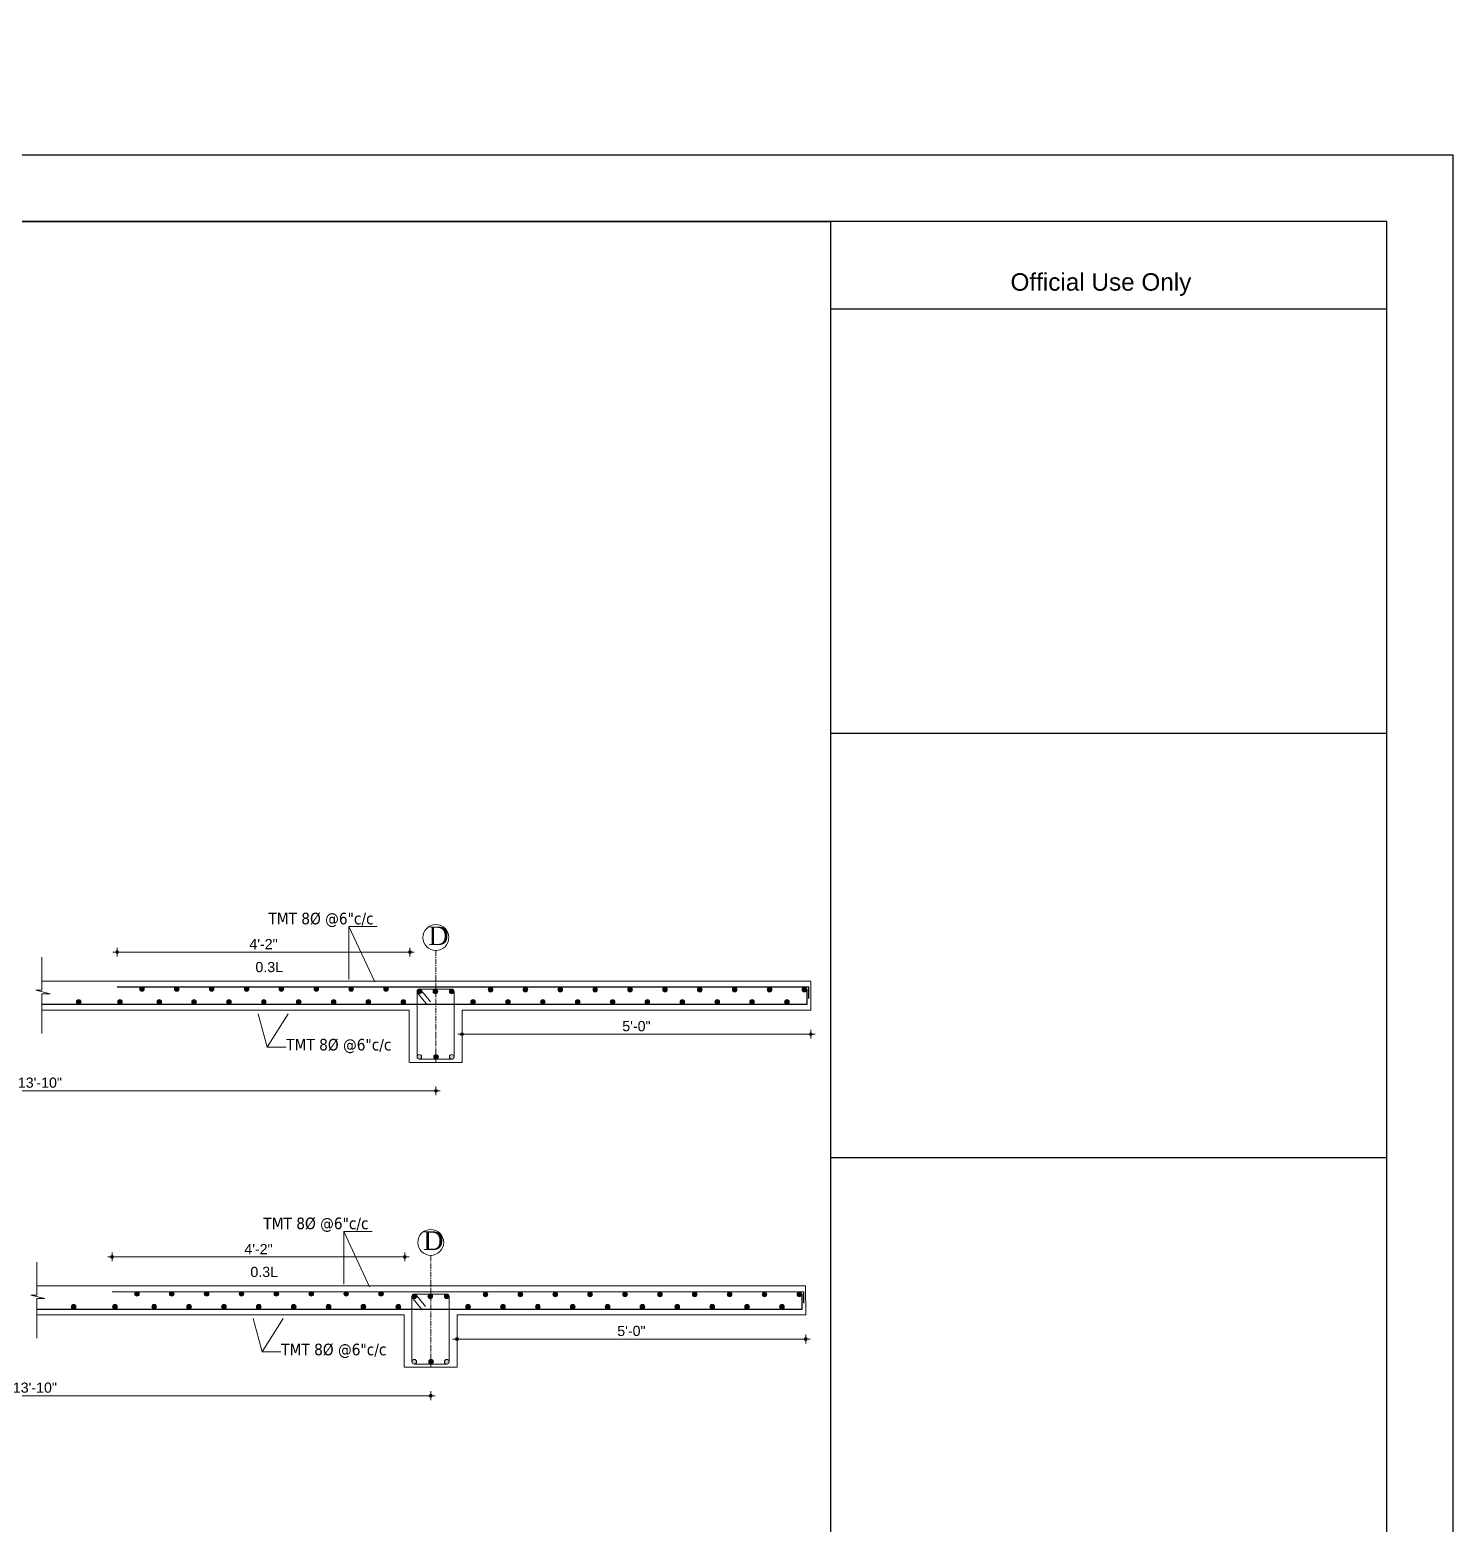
# Model space of a CAD drawing. Header units: inches. Extents: x 130993 to 274375, y -5108 to 103559.
# Drawn here: x 148972 to 149952, y 50541 to 51570 of the extents above; entities that cross this region are included whole.
import ezdxf

# ---------------------------------------------------------------- set-up
doc = ezdxf.new("R2010")
doc.units = ezdxf.units.IN
doc.header["$MEASUREMENT"] = 0
doc.header["$PDMODE"] = 2
doc.header["$PDSIZE"] = -3
doc.linetypes.add('CENTER2', pattern=[1.125, 0.75, -0.125, 0.125, -0.125])
doc.layers.add('CENTERLINE', color=7, linetype='CENTER2')
doc.layers.add('ELEVATION', color=7, linetype='Continuous')
for name, color, linetype, lineweight in [('DIM', 5, 'Continuous', 9), ('Dim-internal', 150, 'Continuous', 9), ('DIMENSION', 142, 'Continuous', 20), ('HATCH', 9, 'Continuous', 9), ('INDEX LINE', 4, 'Continuous', 13), ('ROD', 10, 'Continuous', 13), ('TEXT', 181, 'Continuous', 13)]:
    doc.layers.add(name, color=color, linetype=linetype, lineweight=lineweight)
doc.styles.add('int text 1in-8ft', font='trebuc.ttf', dxfattribs={"height": 7})
doc.styles.add('PUMORI', font='arial.ttf')
doc.styles.add('ramon', font='arial.ttf', dxfattribs={"height": 7})
doc.styles.add('romans', font='romans.shx')
doc.styles.get("Standard").update_dxf_attribs({"font": 'txt.shx', "height": 6})
doc.styles.add('TAHOMA', font='tahoma.ttf', dxfattribs={"height": 9})
doc.dimstyles.new('1.8', dxfattribs={"dimscale": 0, "dimtxt": 9, "dimasz": 1, "dimexe": 2, "dimexo": 9, "dimgap": 2, "dimtad": 1, "dimdec": 0, "dimzin": 3, "dimdsep": 46, "dimlunit": 4, "dimtxsty": 'TAHOMA', "dimblk": 'DIM', "dimcen": 3, "dimdle": 3, "dimse1": 1, "dimse2": 1, "dimclrd": 256, "dimclre": 256, "dimclrt": 7, "dimadec": 1, "dimazin": 2, "dimtfac": 1, "dimtdec": 0, "dimtix": 1, "dimtofl": 0, "dimtmove": 2, "dimatfit": 3, "dimldrblk": 'ARW', "dimfxl": 1, "dimfrac": 2, "dimtolj": 2, "dimtzin": 0, "dimarcsym": 0})
doc.dimstyles.new('dim 1in-8ft', dxfattribs={"dimtxt": 7, "dimasz": 2, "dimexe": 6, "dimexo": 6, "dimgap": 1, "dimtad": 1, "dimdec": 0, "dimzin": 0, "dimdsep": 46, "dimlunit": 4, "dimtxsty": 'int text 1in-8ft', "dimblk": 'DOT', "dimcen": 4, "dimdle": 6, "dimclrt": 7, "dimadec": 0, "dimazin": 0, "dimtfac": 1, "dimtdec": 0, "dimtofl": 0, "dimtmove": 0, "dimatfit": 3, "dimfxl": 6, "dimfxlon": 1, "dimtolj": 1, "dimtzin": 0, "dimarcsym": 0})
doc.dimstyles.new('s2', dxfattribs={"dimtxt": 6, "dimasz": 2, "dimexe": 6, "dimexo": 18, "dimgap": 1.9375, "dimtad": 1, "dimdec": 0, "dimlfac": 0.25, "dimzin": 3, "dimdsep": 46, "dimlunit": 4, "dimtxsty": 'ramon', "dimblk": 'dot 2', "dimcen": 0.09375, "dimse1": 1, "dimse2": 1, "dimclrd": 1, "dimclre": 1, "dimclrt": 256, "dimadec": 0, "dimazin": 0, "dimtfac": 0.75, "dimtdec": 0, "dimtix": 1, "dimtmove": 1, "dimatfit": 3, "dimldrblk": 'DOT', "dimfxl": 1, "dimtolj": 1, "dimtzin": 0, "dimlwd": 9, "dimlwe": 9, "dimarcsym": 0})

# ---------------------------------------------------------------- blocks, each defined once
blk = doc.blocks.new('_Dot')
at = {"color": 0, "linetype": 'ByBlock', "lineweight": -2}
blk.add_line((-0.5, 0), (-1, 0), dxfattribs=at)
at = {"color": 0, "linetype": 'ByBlock', "const_width": 0.5}
blk.add_lwpolyline([(-0.25, 0, 1), (0.25, 0, 1)], format="xyb", close=True, dxfattribs=at)
blk = doc.blocks.new('*D321')
at = {"layer": 'Defpoints', "color": 0}
for p in [(149601.5, 61339.2), (149753.5, 61271.7), (149601.5, -5108.5)]:
    blk.add_point(p, dxfattribs=at)
at = {"layer": 'Dim-internal', "color": 0, "lineweight": -2}
for p, q in [((149601.5, 61333.2), (149601.5, 61345.2)), ((149753.5, 61333.2), (149753.5, 61345.2)), ((149751.5, 61339.2), (149603.5, 61339.2))]:
    blk.add_line(p, q, dxfattribs=at)
at = {"layer": 'Dim-internal', "color": 0, "lineweight": -2, "xscale": 2, "yscale": 2, "zscale": 2, "rotation": 180}
blk.add_blockref('_Dot', (149601.5, 61339.2), dxfattribs=at)
at = {"layer": 'Dim-internal', "color": 0, "lineweight": -2, "xscale": 2, "yscale": 2, "zscale": 2}
blk.add_blockref('_Dot', (149753.5, 61339.2), dxfattribs=at)
at = {"layer": 'Dim-internal', "color": 7, "insert": (149677.5, 61343.8), "char_height": 7, "attachment_point": 5, "style": 'int text 1in-8ft'}
blk.add_mtext('\\A1;12\'-8"', dxfattribs=at)
blk = doc.blocks.new('dot1')
at = {"layer": 'HATCH'}
h = blk.add_hatch(color=256, dxfattribs=at)
edge = h.paths.add_edge_path()
edge.add_arc((0, 0), 1, 0, 360)
for p, q in [((3, 0), (-3, 0)), ((0, 3), (0, -3))]:
    blk.add_line(p, q, dxfattribs=at)
blk.add_circle((0, 0), 1, dxfattribs=at)
blk = doc.blocks.new('dot 2')
at = {"layer": 'HATCH', "xscale": 0.5, "yscale": 0.5, "zscale": 0.5}
blk.add_blockref('dot1', (0, 0), dxfattribs=at)
blk = doc.blocks.new('*D2892')
at = {"layer": 'Defpoints', "color": 0}
for p in [(4522.7, 1594.4), (5067.6, 1594.4), (4522.7, 1574.8)]:
    blk.add_point(p, dxfattribs=at)
at = {"layer": 'ELEVATION', "color": 1, "lineweight": 9}
blk.add_line((5065.6, 1574.8), (4524.7, 1574.8), dxfattribs=at)
at = {"layer": 'ELEVATION', "color": 1, "lineweight": 9, "xscale": 2, "yscale": 2, "zscale": 2, "rotation": 180}
blk.add_blockref('dot 2', (4522.7, 1574.8), dxfattribs=at)
at = {"layer": 'ELEVATION', "color": 1, "lineweight": 9, "xscale": 2, "yscale": 2, "zscale": 2}
blk.add_blockref('dot 2', (5067.6, 1574.8), dxfattribs=at)
at = {"layer": 'ELEVATION', "lineweight": 0, "insert": (4795.2, 1580.3), "char_height": 7, "attachment_point": 5, "style": 'ramon'}
blk.add_mtext('\\A1;{\\fArial Baltic|b0|i0|c186|p34;1}3{\\fArial Baltic|b0|i0|c186|p34;\'-}10{\\fArial Baltic|b0|i0|c186|p34;"}', dxfattribs=at)
blk = doc.blocks.new('*D2893')
at = {"layer": 'Defpoints', "color": 0}
for p in [(5049.8, 1670.3), (4848.3, 1646.5), (5049.8, 1646.4)]:
    blk.add_point(p, dxfattribs=at)
at = {"layer": 'ELEVATION', "color": 1, "lineweight": 9}
blk.add_line((4850.3, 1670.3), (5047.8, 1670.3), dxfattribs=at)
at = {"layer": 'ELEVATION', "color": 1, "lineweight": 9, "xscale": 2, "yscale": 2, "zscale": 2, "rotation": 180}
blk.add_blockref('dot 2', (4848.3, 1670.3), dxfattribs=at)
at = {"layer": 'ELEVATION', "color": 1, "lineweight": 9, "xscale": 2, "yscale": 2, "zscale": 2}
blk.add_blockref('dot 2', (5049.8, 1670.3), dxfattribs=at)
at = {"layer": 'ELEVATION', "lineweight": 0, "insert": (4949.1, 1675.7), "char_height": 7, "attachment_point": 5, "style": 'ramon'}
blk.add_mtext('\\A1;4\'-2"', dxfattribs=at)
blk = doc.blocks.new('ARW')
at = {"layer": 'INDEX LINE'}
blk.add_lwpolyline([(10, 0, 0, 6, 0), (0, 0, 0, 0, 0), (10, 0, 0, 0, 0)], format="xyseb", dxfattribs=at)
blk = doc.blocks.new('DIM')
at = {"layer": 'INDEX LINE'}
h = blk.add_hatch(color=256, dxfattribs=at)
h.paths.add_polyline_path([(0, 1.3), (0, 0), (1.3, 0, 0.414214)])
h.paths.add_polyline_path([(1.3, 0), (0, 0), (0, -1.3, 0.414214)])
h.paths.add_polyline_path([(0, 0), (-1.3, 0, 0.414214), (0, -1.3)])
h.paths.add_polyline_path([(0, 1.3, 0.414214), (-1.3, 0), (0, 0)])
for p, q in [((-6, 0), (6, 0)), ((0, 6), (0, -6))]:
    blk.add_line(p, q, dxfattribs=at)
blk.add_circle((0, 0), 1.28, dxfattribs=at)
blk = doc.blocks.new('*D2901')
at = {"layer": 'Defpoints', "color": 0}
for p in [(5085.7, 1630.4), (5325.7, 1630.4), (5325.7, 1613.8)]:
    blk.add_point(p, dxfattribs=at)
at = {"layer": 'ELEVATION', "color": 1, "lineweight": 9}
blk.add_line((5087.7, 1613.8), (5323.7, 1613.8), dxfattribs=at)
at = {"layer": 'ELEVATION', "color": 1, "lineweight": 9, "xscale": 2, "yscale": 2, "zscale": 2, "rotation": 180}
blk.add_blockref('dot 2', (5085.7, 1613.8), dxfattribs=at)
at = {"layer": 'ELEVATION', "color": 1, "lineweight": 9, "xscale": 2, "yscale": 2, "zscale": 2}
blk.add_blockref('dot 2', (5325.7, 1613.8), dxfattribs=at)
at = {"layer": 'ELEVATION', "lineweight": 0, "insert": (5205.7, 1619.3), "char_height": 7, "attachment_point": 5, "style": 'ramon'}
blk.add_mtext('\\A1;5\'-0"', dxfattribs=at)
blk = doc.blocks.new('*D836')
at = {"layer": 'Defpoints', "color": 0}
for p in [(159174.5, 48386), (159719.5, 48386), (159174.5, 48366.4)]:
    blk.add_point(p, dxfattribs=at)
at = {"layer": 'ELEVATION', "color": 1, "lineweight": 9}
blk.add_line((159717.5, 48366.4), (159176.5, 48366.4), dxfattribs=at)
at = {"layer": 'ELEVATION', "color": 1, "lineweight": 9, "xscale": 2, "yscale": 2, "zscale": 2, "rotation": 180}
blk.add_blockref('dot 2', (159174.5, 48366.4), dxfattribs=at)
at = {"layer": 'ELEVATION', "color": 1, "lineweight": 9, "xscale": 2, "yscale": 2, "zscale": 2}
blk.add_blockref('dot 2', (159719.5, 48366.4), dxfattribs=at)
at = {"layer": 'ELEVATION', "lineweight": 0, "insert": (159447, 48372), "char_height": 7, "attachment_point": 5, "style": 'ramon'}
blk.add_mtext('\\A1;{\\fArial Baltic|b0|i0|c186|p34;1}3{\\fArial Baltic|b0|i0|c186|p34;\'-}10{\\fArial Baltic|b0|i0|c186|p34;"}', dxfattribs=at)
blk = doc.blocks.new('*D837')
at = {"layer": 'Defpoints', "color": 0}
for p in [(159701.6, 48461.9), (159500.2, 48438.1), (159701.6, 48438)]:
    blk.add_point(p, dxfattribs=at)
at = {"layer": 'ELEVATION', "color": 1, "lineweight": 9}
blk.add_line((159502.2, 48461.9), (159699.6, 48461.9), dxfattribs=at)
at = {"layer": 'ELEVATION', "color": 1, "lineweight": 9, "xscale": 2, "yscale": 2, "zscale": 2, "rotation": 180}
blk.add_blockref('dot 2', (159500.2, 48461.9), dxfattribs=at)
at = {"layer": 'ELEVATION', "color": 1, "lineweight": 9, "xscale": 2, "yscale": 2, "zscale": 2}
blk.add_blockref('dot 2', (159701.6, 48461.9), dxfattribs=at)
at = {"layer": 'ELEVATION', "lineweight": 0, "insert": (159600.9, 48467.4), "char_height": 7, "attachment_point": 5, "style": 'ramon'}
blk.add_mtext('\\A1;4\'-2"', dxfattribs=at)
blk = doc.blocks.new('*D842')
at = {"layer": 'Defpoints', "color": 0}
for p in [(159737.5, 48422), (159977.5, 48422), (159977.5, 48405.4)]:
    blk.add_point(p, dxfattribs=at)
at = {"layer": 'ELEVATION', "color": 1, "lineweight": 9}
blk.add_line((159739.5, 48405.4), (159975.5, 48405.4), dxfattribs=at)
at = {"layer": 'ELEVATION', "color": 1, "lineweight": 9, "xscale": 2, "yscale": 2, "zscale": 2, "rotation": 180}
blk.add_blockref('dot 2', (159737.5, 48405.4), dxfattribs=at)
at = {"layer": 'ELEVATION', "color": 1, "lineweight": 9, "xscale": 2, "yscale": 2, "zscale": 2}
blk.add_blockref('dot 2', (159977.5, 48405.4), dxfattribs=at)
at = {"layer": 'ELEVATION', "lineweight": 0, "insert": (159857.5, 48410.9), "char_height": 7, "attachment_point": 5, "style": 'ramon'}
blk.add_mtext('\\A1;5\'-0"', dxfattribs=at)
blk = doc.blocks.new('s1')
at = {"layer": 'DIM', "linetype": 'ByBlock', "lineweight": 0}
h = blk.add_hatch(color=0, dxfattribs=at)
h.set_gradient(color1=(0, 0, 255), color2=(0, 0, 255), tint=1)
edge = h.paths.add_edge_path()
edge.add_arc((4865.4, 1644.9), 1.6, 0, 360)
h = blk.add_hatch(color=0, dxfattribs=at)
h.set_gradient(color1=(0, 0, 255), color2=(0, 0, 255), tint=1)
edge = h.paths.add_edge_path()
edge.add_arc((4889.4, 1644.9), 1.6, 0, 360)
h = blk.add_hatch(color=0, dxfattribs=at)
h.set_gradient(color1=(0, 0, 255), color2=(0, 0, 255), tint=1)
edge = h.paths.add_edge_path()
edge.add_arc((4913.4, 1644.9), 1.6, 0, 360)
h = blk.add_hatch(color=0, dxfattribs=at)
h.set_gradient(color1=(0, 0, 255), color2=(0, 0, 255), tint=1)
edge = h.paths.add_edge_path()
edge.add_arc((4937.4, 1644.9), 1.6, 0, 360)
h = blk.add_hatch(color=0, dxfattribs=at)
h.set_gradient(color1=(0, 0, 255), color2=(0, 0, 255), tint=1)
edge = h.paths.add_edge_path()
edge.add_arc((4961.4, 1644.9), 1.6, 0, 360)
h = blk.add_hatch(color=0, dxfattribs=at)
h.set_gradient(color1=(0, 0, 255), color2=(0, 0, 255), tint=1)
edge = h.paths.add_edge_path()
edge.add_arc((4985.4, 1644.9), 1.6, 0, 360)
h = blk.add_hatch(color=0, dxfattribs=at)
h.set_gradient(color1=(0, 0, 255), color2=(0, 0, 255), tint=1)
edge = h.paths.add_edge_path()
edge.add_arc((5009.4, 1644.9), 1.6, 0, 360)
h = blk.add_hatch(color=0, dxfattribs=at)
h.set_gradient(color1=(0, 0, 255), color2=(0, 0, 255), tint=1)
edge = h.paths.add_edge_path()
edge.add_arc((5009.4, 1644.9), 1.6, 0, 360)
h = blk.add_hatch(color=0, dxfattribs=at)
h.set_gradient(color1=(0, 0, 255), color2=(0, 0, 255), tint=1)
edge = h.paths.add_edge_path()
edge.add_arc((5009.4, 1644.9), 1.6, 0, 360)
h = blk.add_hatch(color=0, dxfattribs=at)
h.set_gradient(color1=(0, 0, 255), color2=(0, 0, 255), tint=1)
edge = h.paths.add_edge_path()
edge.add_arc((5033.4, 1644.9), 1.6, 0, 360)
h = blk.add_hatch(color=0, dxfattribs=at)
h.set_gradient(color1=(0, 0, 255), color2=(0, 0, 255), tint=1)
edge = h.paths.add_edge_path()
edge.add_arc((5105.3, 1644.5), 1.6, 0, 360)
h = blk.add_hatch(color=0, dxfattribs=at)
h.set_gradient(color1=(0, 0, 255), color2=(0, 0, 255), tint=1)
edge = h.paths.add_edge_path()
edge.add_arc((5129.3, 1644.5), 1.6, 0, 360)
h = blk.add_hatch(color=0, dxfattribs=at)
h.set_gradient(color1=(0, 0, 255), color2=(0, 0, 255), tint=1)
edge = h.paths.add_edge_path()
edge.add_arc((5153.3, 1644.5), 1.6, 0, 360)
h = blk.add_hatch(color=0, dxfattribs=at)
h.set_gradient(color1=(0, 0, 255), color2=(0, 0, 255), tint=1)
edge = h.paths.add_edge_path()
edge.add_arc((5177.3, 1644.5), 1.6, 0, 360)
h = blk.add_hatch(color=0, dxfattribs=at)
h.set_gradient(color1=(0, 0, 255), color2=(0, 0, 255), tint=1)
edge = h.paths.add_edge_path()
edge.add_arc((5201.3, 1644.5), 1.6, 0, 360)
h = blk.add_hatch(color=0, dxfattribs=at)
h.set_gradient(color1=(0, 0, 255), color2=(0, 0, 255), tint=1)
edge = h.paths.add_edge_path()
edge.add_arc((5225.3, 1644.5), 1.6, 0, 360)
h = blk.add_hatch(color=0, dxfattribs=at)
h.set_gradient(color1=(0, 0, 255), color2=(0, 0, 255), tint=1)
edge = h.paths.add_edge_path()
edge.add_arc((5249.3, 1644.5), 1.6, 0, 360)
h = blk.add_hatch(color=0, dxfattribs=at)
h.set_gradient(color1=(0, 0, 255), color2=(0, 0, 255), tint=1)
edge = h.paths.add_edge_path()
edge.add_arc((5273.3, 1644.5), 1.6, 0, 360)
h = blk.add_hatch(color=0, dxfattribs=at)
h.set_gradient(color1=(0, 0, 255), color2=(0, 0, 255), tint=1)
edge = h.paths.add_edge_path()
edge.add_arc((5297.3, 1644.5), 1.6, 0, 360)
h = blk.add_hatch(color=0, dxfattribs=at)
h.set_gradient(color1=(0, 0, 255), color2=(0, 0, 255), tint=1)
edge = h.paths.add_edge_path()
edge.add_arc((5321.3, 1644.5), 1.6, 0, 360)
h = blk.add_hatch(color=0, dxfattribs=at)
h.set_gradient(color1=(0, 0, 255), color2=(0, 0, 255), tint=1)
edge = h.paths.add_edge_path()
edge.add_arc((4821.9, 1636), 1.6, 0, 360)
h = blk.add_hatch(color=0, dxfattribs=at)
h.set_gradient(color1=(0, 0, 255), color2=(0, 0, 255), tint=1)
edge = h.paths.add_edge_path()
edge.add_arc((4850.3, 1636), 1.6, 0, 360)
h = blk.add_hatch(color=0, dxfattribs=at)
h.set_gradient(color1=(0, 0, 255), color2=(0, 0, 255), tint=1)
edge = h.paths.add_edge_path()
edge.add_arc((4877.3, 1636), 1.6, 0, 360)
h = blk.add_hatch(color=0, dxfattribs=at)
h.set_gradient(color1=(0, 0, 255), color2=(0, 0, 255), tint=1)
edge = h.paths.add_edge_path()
edge.add_arc((4901.3, 1636), 1.6, 0, 360)
h = blk.add_hatch(color=0, dxfattribs=at)
h.set_gradient(color1=(0, 0, 255), color2=(0, 0, 255), tint=1)
edge = h.paths.add_edge_path()
edge.add_arc((4925.3, 1636), 1.6, 0, 360)
h = blk.add_hatch(color=0, dxfattribs=at)
h.set_gradient(color1=(0, 0, 255), color2=(0, 0, 255), tint=1)
edge = h.paths.add_edge_path()
edge.add_arc((4949.3, 1636), 1.6, 0, 360)
h = blk.add_hatch(color=0, dxfattribs=at)
h.set_gradient(color1=(0, 0, 255), color2=(0, 0, 255), tint=1)
edge = h.paths.add_edge_path()
edge.add_arc((4973.3, 1636), 1.6, 0, 360)
h = blk.add_hatch(color=0, dxfattribs=at)
h.set_gradient(color1=(0, 0, 255), color2=(0, 0, 255), tint=1)
edge = h.paths.add_edge_path()
edge.add_arc((4997.3, 1636), 1.6, 0, 360)
h = blk.add_hatch(color=0, dxfattribs=at)
h.set_gradient(color1=(0, 0, 255), color2=(0, 0, 255), tint=1)
edge = h.paths.add_edge_path()
edge.add_arc((5021.3, 1636), 1.6, 0, 360)
h = blk.add_hatch(color=0, dxfattribs=at)
h.set_gradient(color1=(0, 0, 255), color2=(0, 0, 255), tint=1)
edge = h.paths.add_edge_path()
edge.add_arc((5021.3, 1636), 1.6, 0, 360)
h = blk.add_hatch(color=0, dxfattribs=at)
h.set_gradient(color1=(0, 0, 255), color2=(0, 0, 255), tint=1)
edge = h.paths.add_edge_path()
edge.add_arc((5021.3, 1636), 1.6, 0, 360)
h = blk.add_hatch(color=0, dxfattribs=at)
h.set_gradient(color1=(0, 0, 255), color2=(0, 0, 255), tint=1)
edge = h.paths.add_edge_path()
edge.add_arc((5045.3, 1636), 1.6, 0, 360)
h = blk.add_hatch(color=0, dxfattribs=at)
h.set_gradient(color1=(0, 0, 255), color2=(0, 0, 255), tint=1)
edge = h.paths.add_edge_path()
edge.add_arc((5093.3, 1636), 1.6, 0, 360)
h = blk.add_hatch(color=0, dxfattribs=at)
h.set_gradient(color1=(0, 0, 255), color2=(0, 0, 255), tint=1)
edge = h.paths.add_edge_path()
edge.add_arc((5117.3, 1636), 1.6, 0, 360)
h = blk.add_hatch(color=0, dxfattribs=at)
h.set_gradient(color1=(0, 0, 255), color2=(0, 0, 255), tint=1)
edge = h.paths.add_edge_path()
edge.add_arc((5141.3, 1636), 1.6, 0, 360)
h = blk.add_hatch(color=0, dxfattribs=at)
h.set_gradient(color1=(0, 0, 255), color2=(0, 0, 255), tint=1)
edge = h.paths.add_edge_path()
edge.add_arc((5165.3, 1636), 1.6, 0, 360)
h = blk.add_hatch(color=0, dxfattribs=at)
h.set_gradient(color1=(0, 0, 255), color2=(0, 0, 255), tint=1)
edge = h.paths.add_edge_path()
edge.add_arc((5189.3, 1636), 1.6, 0, 360)
h = blk.add_hatch(color=0, dxfattribs=at)
h.set_gradient(color1=(0, 0, 255), color2=(0, 0, 255), tint=1)
edge = h.paths.add_edge_path()
edge.add_arc((5213.3, 1636), 1.6, 0, 360)
h = blk.add_hatch(color=0, dxfattribs=at)
h.set_gradient(color1=(0, 0, 255), color2=(0, 0, 255), tint=1)
edge = h.paths.add_edge_path()
edge.add_arc((5237.3, 1636), 1.6, 0, 360)
h = blk.add_hatch(color=0, dxfattribs=at)
h.set_gradient(color1=(0, 0, 255), color2=(0, 0, 255), tint=1)
edge = h.paths.add_edge_path()
edge.add_arc((5261.3, 1636), 1.6, 0, 360)
h = blk.add_hatch(color=0, dxfattribs=at)
h.set_gradient(color1=(0, 0, 255), color2=(0, 0, 255), tint=1)
edge = h.paths.add_edge_path()
edge.add_arc((5285.3, 1636), 1.6, 0, 360)
h = blk.add_hatch(color=0, dxfattribs=at)
h.set_gradient(color1=(0, 0, 255), color2=(0, 0, 255), tint=1)
edge = h.paths.add_edge_path()
edge.add_arc((5309.3, 1636), 1.6, 0, 360)
at = {"layer": 'ROD', "ltscale": 0.5}
h = blk.add_hatch(color=0, dxfattribs=at)
h.set_gradient(color1=(0, 0, 255), color2=(0, 0, 255), tint=1)
h.paths.add_polyline_path([(5057.9, 1643.2, 1), (5054.7, 1643.2, 0.154193), (5055, 1642.3), (5055.1, 1642.1, 0.684323)])
h = blk.add_hatch(color=0, dxfattribs=at)
h.set_gradient(color1=(0, 0, 255), color2=(0, 0, 255), tint=1)
h.paths.add_polyline_path([(5068.9, 1643.2, 1), (5065.7, 1643.2, 0.154193), (5066, 1642.3), (5066.1, 1642.1, 0.684323)])
h = blk.add_hatch(color=0, dxfattribs=at)
h.set_gradient(color1=(0, 0, 255), color2=(0, 0, 255), tint=1)
h.paths.add_polyline_path([(5077, 1643.2, 1), (5080.2, 1643.2, 1)])
h = blk.add_hatch(color=0, dxfattribs=at)
h.set_gradient(color1=(0, 0, 255), color2=(0, 0, 255), tint=1)
h.paths.add_polyline_path([(5054.7, 1598.2, 1), (5057.9, 1598.2, 1)])
h.paths.add_polyline_path([(5077, 1598.2, 1), (5080.2, 1598.2, 1)])
h = blk.add_hatch(color=0, dxfattribs=at)
h.set_gradient(color1=(0, 0, 255), color2=(0, 0, 255), tint=1)
h.paths.add_polyline_path([(5066.2, 1598.2, 1), (5069.4, 1598.2, 1)])
at = {"ltscale": 10}
blk.add_circle((5067.6, 1680.3), 8.91, dxfattribs=at)
blk.add_circle((5067.6, 1680.3), 8.91, dxfattribs=at)
at = {"layer": 'CENTERLINE', "lineweight": 15, "ltscale": 5}
blk.add_line((5067.6, 1671.4), (5067.6, 1594.4), dxfattribs=at)
at = {"layer": 'DIM', "ltscale": 10}
blk.add_lwpolyline([(5007.8, 1651.5), (5007.8, 1687.9), (5027.3, 1687.9)], dxfattribs=at)
at = {"layer": 'DIM', "color": 0, "linetype": 'ByBlock', "lineweight": 0}
for centre in [(4865.4, 1644.9), (4889.4, 1644.9), (4913.4, 1644.9), (4937.4, 1644.9), (4961.4, 1644.9), (4985.4, 1644.9), (5009.4, 1644.9), (5009.4, 1644.9), (5009.4, 1644.9), (5033.4, 1644.9), (5105.3, 1644.5), (5129.3, 1644.5), (5153.3, 1644.5), (5177.3, 1644.5), (5201.3, 1644.5), (5225.3, 1644.5), (5249.3, 1644.5), (5273.3, 1644.5), (5297.3, 1644.5), (5321.3, 1644.5), (4821.9, 1636), (4850.3, 1636), (4877.3, 1636), (4901.3, 1636), (4925.3, 1636), (4949.3, 1636), (4973.3, 1636), (4997.3, 1636), (5021.3, 1636), (5021.3, 1636), (5021.3, 1636), (5045.3, 1636), (5093.3, 1636), (5117.3, 1636), (5141.3, 1636), (5165.3, 1636), (5189.3, 1636), (5213.3, 1636), (5237.3, 1636), (5261.3, 1636), (5285.3, 1636), (5309.3, 1636)]:
    blk.add_circle(centre, 1.6, dxfattribs=at)
at = {"layer": 'DIMENSION'}
blk.add_lwpolyline([(4796.6, 1666.7), (4796.6, 1644), (4792.5, 1644), (4802.1, 1641.6), (4796.6, 1641.6), (4796.6, 1614.3)], dxfattribs=at)
at = {"layer": 'ELEVATION', "linetype": 'Continuous', "lineweight": 13, "ltscale": 50}
for p, q in [((4796.6, 1650.4), (5325.6, 1650.4)), ((5325.7, 1630.4), (5325.6, 1650.4)), ((4796.6, 1630.4), (5049.3, 1630.4)), ((4796.6, 1630.4), (4809.7, 1630.4)), ((5049.3, 1594.4), (5049.3, 1630.4)), ((5085.7, 1630.4), (5085.7, 1630.4)), ((5085.7, 1594.4), (5085.7, 1630.4)), ((5085.7, 1630.4), (5085.7, 1630.4)), ((5325.7, 1630.4), (5085.7, 1630.4)), ((5049.6, 1594.4), (5085.7, 1594.4))]:
    blk.add_line(p, q, dxfattribs=at)
at = {"layer": 'ROD', "lineweight": 30}
for p, q in [((4848.3, 1646.5), (5324.3, 1646.3)), ((5324.3, 1638.4), (5324.3, 1646.3)), ((5323.2, 1634.4), (5323.2, 1644.8)), ((4796.6, 1634.4), (5323.2, 1634.4))]:
    blk.add_line(p, q, dxfattribs=at)
at = {"layer": 'ROD', "linetype": 'ByBlock'}
for p, q in [((5054.7, 1643.2), (5054.7, 1598.2)), ((5056.5, 1644.7), (5078.8, 1644.7)), ((5056.3, 1596.6), (5079.2, 1596.6))]:
    blk.add_line(p, q, dxfattribs=at)
at = {"layer": 'ROD', "ltscale": 10}
for p, q in [((5054.7, 1642.6), (5061.5, 1634.1)), ((5057.2, 1644.6), (5064, 1636.1))]:
    blk.add_line(p, q, dxfattribs=at)
at = {"layer": 'ROD', "linetype": 'ByBlock', "ltscale": 0.5}
blk.add_line((5080.2, 1643.2), (5080.2, 1597.6), dxfattribs=at)
at = {"layer": 'ROD', "color": 0, "ltscale": 0.5}
for centre in [(5056.3, 1643.2), (5067.3, 1643.2), (5078.6, 1643.2), (5056.3, 1598.2), (5056.3, 1598.2), (5067.8, 1598.2), (5078.6, 1598.2)]:
    blk.add_circle(centre, 1.6, dxfattribs=at)
at = {"layer": 'CENTERLINE', "ltscale": 10, "insert": (5062.4, 1687.9), "char_height": 12.8, "width": 17.916, "attachment_point": 1, "style": 'romans'}
blk.add_mtext('{\\fTimes New Roman|b0|i0|c0|p18;D}', dxfattribs=at)
at = {"layer": 'ROD', "ltscale": 50, "insert": (4943.5, 1663.5), "char_height": 7, "width": 26.103, "attachment_point": 1}
blk.add_mtext('{\\fArial Baltic|b0|i0|c0|p34;0.3L}', dxfattribs=at)
at = {"layer": 'TEXT', "ltscale": 20, "style": 'TAHOMA'}
for p in [(4952.4, 1689.4), (4964.7, 1602.6)]:
    blk.add_text('TMT 8%%C @6"c/c', height=8, dxfattribs=at).set_placement(p)
at = {"layer": 'ELEVATION', "lineweight": 0}
for base, p1, p2, picture, middle in [((5049.8, 1670.3), (4848.3, 1646.5), (5049.8, 1646.4), '*D2893', (4949.1, 1675.7)), ((5325.7, 1613.8), (5085.7, 1630.4), (5325.7, 1630.4), '*D2901', (5205.7, 1619.3))]:
    dim = blk.add_linear_dim(base=base, p1=p1, p2=p2, dimstyle='s2', dxfattribs=at)
    dim.commit()
    dim.dimension.update_dxf_attribs({"geometry": picture, "text_midpoint": middle})
dim = blk.add_linear_dim(base=(4522.7, 1574.8), p1=(5067.6, 1594.4), p2=(4522.7, 1594.4), text='{\\fArial Baltic|b0|i0|c186|p34;1}3{\\fArial Baltic|b0|i0|c186|p34;\'-}10{\\fArial Baltic|b0|i0|c186|p34;"}', dimstyle='s2', dxfattribs=at)
dim.commit()
dim.dimension.update_dxf_attribs({"geometry": '*D2892', "text_midpoint": (4795.2, 1580.3)})
at = {"layer": 'DIMENSION'}
for points in [[(5007.8, 1651.5), (5007.8, 1687.9), (5027.3, 1687.9)], [(5025.5, 1649.8), (5007.8, 1687.9), (5027.3, 1687.9)], [(4945.5, 1627.9), (4951.6, 1604.9), (4964.5, 1604.9)], [(4966, 1627.9), (4951.6, 1604.9), (4964.5, 1604.9)]]:
    blk.add_leader(points, dimstyle='1.8', override={"dimscale": 1, "dimtad": 0}, dxfattribs=at)
blk = doc.blocks.new('s2')
at = {"layer": 'DIM', "linetype": 'ByBlock', "lineweight": 0}
h = blk.add_hatch(color=0, dxfattribs=at)
h.set_gradient(color1=(0, 0, 255), color2=(0, 0, 255), tint=1)
edge = h.paths.add_edge_path()
edge.add_arc((4841.2, 1881.9), 1.6, 0, 360)
h = blk.add_hatch(color=0, dxfattribs=at)
h.set_gradient(color1=(0, 0, 255), color2=(0, 0, 255), tint=1)
edge = h.paths.add_edge_path()
edge.add_arc((4865.2, 1881.9), 1.6, 0, 360)
h = blk.add_hatch(color=0, dxfattribs=at)
h.set_gradient(color1=(0, 0, 255), color2=(0, 0, 255), tint=1)
edge = h.paths.add_edge_path()
edge.add_arc((4889.2, 1881.9), 1.6, 0, 360)
h = blk.add_hatch(color=0, dxfattribs=at)
h.set_gradient(color1=(0, 0, 255), color2=(0, 0, 255), tint=1)
edge = h.paths.add_edge_path()
edge.add_arc((4913.2, 1881.9), 1.6, 0, 360)
h = blk.add_hatch(color=0, dxfattribs=at)
h.set_gradient(color1=(0, 0, 255), color2=(0, 0, 255), tint=1)
edge = h.paths.add_edge_path()
edge.add_arc((4937.2, 1881.9), 1.6, 0, 360)
h = blk.add_hatch(color=0, dxfattribs=at)
h.set_gradient(color1=(0, 0, 255), color2=(0, 0, 255), tint=1)
edge = h.paths.add_edge_path()
edge.add_arc((4961.2, 1881.9), 1.6, 0, 360)
h = blk.add_hatch(color=0, dxfattribs=at)
h.set_gradient(color1=(0, 0, 255), color2=(0, 0, 255), tint=1)
edge = h.paths.add_edge_path()
edge.add_arc((4985.2, 1881.9), 1.6, 0, 360)
h = blk.add_hatch(color=0, dxfattribs=at)
h.set_gradient(color1=(0, 0, 255), color2=(0, 0, 255), tint=1)
edge = h.paths.add_edge_path()
edge.add_arc((4985.2, 1881.9), 1.6, 0, 360)
h = blk.add_hatch(color=0, dxfattribs=at)
h.set_gradient(color1=(0, 0, 255), color2=(0, 0, 255), tint=1)
edge = h.paths.add_edge_path()
edge.add_arc((4985.2, 1881.9), 1.6, 0, 360)
h = blk.add_hatch(color=0, dxfattribs=at)
h.set_gradient(color1=(0, 0, 255), color2=(0, 0, 255), tint=1)
edge = h.paths.add_edge_path()
edge.add_arc((5009.2, 1881.9), 1.6, 0, 360)
h = blk.add_hatch(color=0, dxfattribs=at)
h.set_gradient(color1=(0, 0, 255), color2=(0, 0, 255), tint=1)
edge = h.paths.add_edge_path()
edge.add_arc((5081.1, 1881.5), 1.6, 0, 360)
h = blk.add_hatch(color=0, dxfattribs=at)
h.set_gradient(color1=(0, 0, 255), color2=(0, 0, 255), tint=1)
edge = h.paths.add_edge_path()
edge.add_arc((5105.1, 1881.5), 1.6, 0, 360)
h = blk.add_hatch(color=0, dxfattribs=at)
h.set_gradient(color1=(0, 0, 255), color2=(0, 0, 255), tint=1)
edge = h.paths.add_edge_path()
edge.add_arc((5129.1, 1881.5), 1.6, 0, 360)
h = blk.add_hatch(color=0, dxfattribs=at)
h.set_gradient(color1=(0, 0, 255), color2=(0, 0, 255), tint=1)
edge = h.paths.add_edge_path()
edge.add_arc((5153.1, 1881.5), 1.6, 0, 360)
h = blk.add_hatch(color=0, dxfattribs=at)
h.set_gradient(color1=(0, 0, 255), color2=(0, 0, 255), tint=1)
edge = h.paths.add_edge_path()
edge.add_arc((5177.1, 1881.5), 1.6, 0, 360)
h = blk.add_hatch(color=0, dxfattribs=at)
h.set_gradient(color1=(0, 0, 255), color2=(0, 0, 255), tint=1)
edge = h.paths.add_edge_path()
edge.add_arc((5201.1, 1881.5), 1.6, 0, 360)
h = blk.add_hatch(color=0, dxfattribs=at)
h.set_gradient(color1=(0, 0, 255), color2=(0, 0, 255), tint=1)
edge = h.paths.add_edge_path()
edge.add_arc((5225.1, 1881.5), 1.6, 0, 360)
h = blk.add_hatch(color=0, dxfattribs=at)
h.set_gradient(color1=(0, 0, 255), color2=(0, 0, 255), tint=1)
edge = h.paths.add_edge_path()
edge.add_arc((5249.1, 1881.5), 1.6, 0, 360)
h = blk.add_hatch(color=0, dxfattribs=at)
h.set_gradient(color1=(0, 0, 255), color2=(0, 0, 255), tint=1)
edge = h.paths.add_edge_path()
edge.add_arc((5273.1, 1881.5), 1.6, 0, 360)
h = blk.add_hatch(color=0, dxfattribs=at)
h.set_gradient(color1=(0, 0, 255), color2=(0, 0, 255), tint=1)
edge = h.paths.add_edge_path()
edge.add_arc((5297.1, 1881.5), 1.6, 0, 360)
h = blk.add_hatch(color=0, dxfattribs=at)
h.set_gradient(color1=(0, 0, 255), color2=(0, 0, 255), tint=1)
edge = h.paths.add_edge_path()
edge.add_arc((4797.7, 1873), 1.6, 0, 360)
h = blk.add_hatch(color=0, dxfattribs=at)
h.set_gradient(color1=(0, 0, 255), color2=(0, 0, 255), tint=1)
edge = h.paths.add_edge_path()
edge.add_arc((4826.1, 1873), 1.6, 0, 360)
h = blk.add_hatch(color=0, dxfattribs=at)
h.set_gradient(color1=(0, 0, 255), color2=(0, 0, 255), tint=1)
edge = h.paths.add_edge_path()
edge.add_arc((4853.1, 1873), 1.6, 0, 360)
h = blk.add_hatch(color=0, dxfattribs=at)
h.set_gradient(color1=(0, 0, 255), color2=(0, 0, 255), tint=1)
edge = h.paths.add_edge_path()
edge.add_arc((4877.1, 1873), 1.6, 0, 360)
h = blk.add_hatch(color=0, dxfattribs=at)
h.set_gradient(color1=(0, 0, 255), color2=(0, 0, 255), tint=1)
edge = h.paths.add_edge_path()
edge.add_arc((4901.1, 1873), 1.6, 0, 360)
h = blk.add_hatch(color=0, dxfattribs=at)
h.set_gradient(color1=(0, 0, 255), color2=(0, 0, 255), tint=1)
edge = h.paths.add_edge_path()
edge.add_arc((4925.1, 1873), 1.6, 0, 360)
h = blk.add_hatch(color=0, dxfattribs=at)
h.set_gradient(color1=(0, 0, 255), color2=(0, 0, 255), tint=1)
edge = h.paths.add_edge_path()
edge.add_arc((4949.1, 1873), 1.6, 0, 360)
h = blk.add_hatch(color=0, dxfattribs=at)
h.set_gradient(color1=(0, 0, 255), color2=(0, 0, 255), tint=1)
edge = h.paths.add_edge_path()
edge.add_arc((4973.1, 1873), 1.6, 0, 360)
h = blk.add_hatch(color=0, dxfattribs=at)
h.set_gradient(color1=(0, 0, 255), color2=(0, 0, 255), tint=1)
edge = h.paths.add_edge_path()
edge.add_arc((4997.1, 1873), 1.6, 0, 360)
h = blk.add_hatch(color=0, dxfattribs=at)
h.set_gradient(color1=(0, 0, 255), color2=(0, 0, 255), tint=1)
edge = h.paths.add_edge_path()
edge.add_arc((4997.1, 1873), 1.6, 0, 360)
h = blk.add_hatch(color=0, dxfattribs=at)
h.set_gradient(color1=(0, 0, 255), color2=(0, 0, 255), tint=1)
edge = h.paths.add_edge_path()
edge.add_arc((4997.1, 1873), 1.6, 0, 360)
h = blk.add_hatch(color=0, dxfattribs=at)
h.set_gradient(color1=(0, 0, 255), color2=(0, 0, 255), tint=1)
edge = h.paths.add_edge_path()
edge.add_arc((5021.1, 1873), 1.6, 0, 360)
h = blk.add_hatch(color=0, dxfattribs=at)
h.set_gradient(color1=(0, 0, 255), color2=(0, 0, 255), tint=1)
edge = h.paths.add_edge_path()
edge.add_arc((5069.1, 1873), 1.6, 0, 360)
h = blk.add_hatch(color=0, dxfattribs=at)
h.set_gradient(color1=(0, 0, 255), color2=(0, 0, 255), tint=1)
edge = h.paths.add_edge_path()
edge.add_arc((5093.1, 1873), 1.6, 0, 360)
h = blk.add_hatch(color=0, dxfattribs=at)
h.set_gradient(color1=(0, 0, 255), color2=(0, 0, 255), tint=1)
edge = h.paths.add_edge_path()
edge.add_arc((5117.1, 1873), 1.6, 0, 360)
h = blk.add_hatch(color=0, dxfattribs=at)
h.set_gradient(color1=(0, 0, 255), color2=(0, 0, 255), tint=1)
edge = h.paths.add_edge_path()
edge.add_arc((5141.1, 1873), 1.6, 0, 360)
h = blk.add_hatch(color=0, dxfattribs=at)
h.set_gradient(color1=(0, 0, 255), color2=(0, 0, 255), tint=1)
edge = h.paths.add_edge_path()
edge.add_arc((5165.1, 1873), 1.6, 0, 360)
h = blk.add_hatch(color=0, dxfattribs=at)
h.set_gradient(color1=(0, 0, 255), color2=(0, 0, 255), tint=1)
edge = h.paths.add_edge_path()
edge.add_arc((5189.1, 1873), 1.6, 0, 360)
h = blk.add_hatch(color=0, dxfattribs=at)
h.set_gradient(color1=(0, 0, 255), color2=(0, 0, 255), tint=1)
edge = h.paths.add_edge_path()
edge.add_arc((5213.1, 1873), 1.6, 0, 360)
h = blk.add_hatch(color=0, dxfattribs=at)
h.set_gradient(color1=(0, 0, 255), color2=(0, 0, 255), tint=1)
edge = h.paths.add_edge_path()
edge.add_arc((5237.1, 1873), 1.6, 0, 360)
h = blk.add_hatch(color=0, dxfattribs=at)
h.set_gradient(color1=(0, 0, 255), color2=(0, 0, 255), tint=1)
edge = h.paths.add_edge_path()
edge.add_arc((5261.1, 1873), 1.6, 0, 360)
h = blk.add_hatch(color=0, dxfattribs=at)
h.set_gradient(color1=(0, 0, 255), color2=(0, 0, 255), tint=1)
edge = h.paths.add_edge_path()
edge.add_arc((5285.1, 1873), 1.6, 0, 360)
at = {"layer": 'ROD', "ltscale": 0.5}
h = blk.add_hatch(color=0, dxfattribs=at)
h.set_gradient(color1=(0, 0, 255), color2=(0, 0, 255), tint=1)
h.paths.add_polyline_path([(5033.7, 1880.2, 1), (5030.5, 1880.2, 0.154193), (5030.8, 1879.3), (5031, 1879.1, 0.684323)])
h = blk.add_hatch(color=0, dxfattribs=at)
h.set_gradient(color1=(0, 0, 255), color2=(0, 0, 255), tint=1)
h.paths.add_polyline_path([(5044.8, 1880.2, 1), (5041.6, 1880.2, 0.154193), (5041.8, 1879.3), (5042, 1879.1, 0.684323)])
h = blk.add_hatch(color=0, dxfattribs=at)
h.set_gradient(color1=(0, 0, 255), color2=(0, 0, 255), tint=1)
h.paths.add_polyline_path([(5052.8, 1880.2, 1), (5056, 1880.2, 1)])
h = blk.add_hatch(color=0, dxfattribs=at)
h.set_gradient(color1=(0, 0, 255), color2=(0, 0, 255), tint=1)
h.paths.add_polyline_path([(5030.5, 1835.2, 1), (5033.7, 1835.2, 1)])
h.paths.add_polyline_path([(5052.8, 1835.2, 1), (5056, 1835.2, 1)])
h = blk.add_hatch(color=0, dxfattribs=at)
h.set_gradient(color1=(0, 0, 255), color2=(0, 0, 255), tint=1)
h.paths.add_polyline_path([(5042, 1835.2, 1), (5045.2, 1835.2, 1)])
at = {"ltscale": 10}
blk.add_circle((5043.5, 1917.3), 8.91, dxfattribs=at)
blk.add_circle((5043.5, 1917.3), 8.91, dxfattribs=at)
at = {"layer": 'CENTERLINE', "lineweight": 15, "ltscale": 5}
blk.add_line((5043.5, 1908.4), (5043.5, 1831.4), dxfattribs=at)
at = {"layer": 'DIM', "ltscale": 10}
blk.add_lwpolyline([(4983.7, 1888.5), (4983.7, 1924.9), (5003.1, 1924.9)], dxfattribs=at)
at = {"layer": 'DIM', "color": 0, "linetype": 'ByBlock', "lineweight": 0}
for centre in [(4841.2, 1881.9), (4865.2, 1881.9), (4889.2, 1881.9), (4913.2, 1881.9), (4937.2, 1881.9), (4961.2, 1881.9), (4985.2, 1881.9), (4985.2, 1881.9), (4985.2, 1881.9), (5009.2, 1881.9), (5081.1, 1881.5), (5105.1, 1881.5), (5129.1, 1881.5), (5153.1, 1881.5), (5177.1, 1881.5), (5201.1, 1881.5), (5225.1, 1881.5), (5249.1, 1881.5), (5273.1, 1881.5), (5297.1, 1881.5), (4797.7, 1873), (4826.1, 1873), (4853.1, 1873), (4877.1, 1873), (4901.1, 1873), (4925.1, 1873), (4949.1, 1873), (4973.1, 1873), (4997.1, 1873), (4997.1, 1873), (4997.1, 1873), (5021.1, 1873), (5069.1, 1873), (5093.1, 1873), (5117.1, 1873), (5141.1, 1873), (5165.1, 1873), (5189.1, 1873), (5213.1, 1873), (5237.1, 1873), (5261.1, 1873), (5285.1, 1873)]:
    blk.add_circle(centre, 1.6, dxfattribs=at)
at = {"layer": 'DIMENSION'}
blk.add_lwpolyline([(4772.4, 1903.7), (4772.4, 1881), (4768.3, 1881), (4778, 1878.6), (4772.4, 1878.6), (4772.4, 1851.3)], dxfattribs=at)
at = {"layer": 'ELEVATION', "linetype": 'Continuous', "lineweight": 13, "ltscale": 50}
for p, q in [((4772.4, 1887.4), (5301.5, 1887.4)), ((5301.5, 1867.4), (5301.5, 1887.4)), ((4772.4, 1867.4), (5025.1, 1867.4)), ((4772.4, 1867.4), (4785.6, 1867.4)), ((5025.1, 1831.4), (5025.1, 1867.4)), ((5061.5, 1867.4), (5061.5, 1867.4)), ((5061.5, 1831.4), (5061.5, 1867.4)), ((5061.5, 1867.4), (5061.5, 1867.4)), ((5301.5, 1867.4), (5061.5, 1867.4)), ((5025.5, 1831.4), (5061.5, 1831.4))]:
    blk.add_line(p, q, dxfattribs=at)
at = {"layer": 'ROD', "lineweight": 30}
for p, q in [((4824.2, 1883.5), (5300.2, 1883.3)), ((5300.2, 1875.4), (5300.2, 1883.3)), ((5299.1, 1871.4), (5299.1, 1881.8)), ((4772.4, 1871.4), (5299.1, 1871.4))]:
    blk.add_line(p, q, dxfattribs=at)
at = {"layer": 'ROD', "linetype": 'ByBlock'}
for p, q in [((5030.5, 1880.2), (5030.5, 1835.2)), ((5032.3, 1881.7), (5054.6, 1881.7)), ((5032.1, 1833.6), (5055.1, 1833.6))]:
    blk.add_line(p, q, dxfattribs=at)
at = {"layer": 'ROD', "ltscale": 10}
for p, q in [((5030.5, 1879.6), (5037.4, 1871.1)), ((5033, 1881.6), (5039.9, 1873.1))]:
    blk.add_line(p, q, dxfattribs=at)
at = {"layer": 'ROD', "linetype": 'ByBlock', "ltscale": 0.5}
blk.add_line((5056, 1880.2), (5056, 1834.6), dxfattribs=at)
at = {"layer": 'ROD', "color": 0, "ltscale": 0.5}
for centre in [(5032.1, 1880.2), (5043.2, 1880.2), (5054.4, 1880.2), (5032.1, 1835.2), (5032.1, 1835.2), (5043.6, 1835.2), (5054.4, 1835.2)]:
    blk.add_circle(centre, 1.6, dxfattribs=at)
at = {"layer": 'CENTERLINE', "ltscale": 10, "insert": (5038.3, 1924.9), "char_height": 12.8, "width": 17.916, "attachment_point": 1, "style": 'romans'}
blk.add_mtext('{\\fTimes New Roman|b0|i0|c0|p18;D}', dxfattribs=at)
at = {"layer": 'ROD', "ltscale": 50, "insert": (4919.3, 1900.5), "char_height": 7, "width": 26.103, "attachment_point": 1}
blk.add_mtext('{\\fArial Baltic|b0|i0|c0|p34;0.3L}', dxfattribs=at)
at = {"layer": 'TEXT', "ltscale": 20, "style": 'TAHOMA'}
for p in [(4928.2, 1926.4), (4940.5, 1839.6)]:
    blk.add_text('TMT 8%%C @6"c/c', height=8, dxfattribs=at).set_placement(p)
at = {"layer": 'ELEVATION', "lineweight": 0}
for base, p1, p2, picture, middle in [((5025.6, 1907.3), (4824.2, 1883.5), (5025.6, 1883.4), '*D837', (4924.9, 1912.7)), ((5301.5, 1850.8), (5061.5, 1867.4), (5301.5, 1867.4), '*D842', (5181.5, 1856.3))]:
    dim = blk.add_linear_dim(base=base, p1=p1, p2=p2, dimstyle='s2', dxfattribs=at)
    dim.commit()
    dim.dimension.update_dxf_attribs({"geometry": picture, "text_midpoint": middle, "insert": (-154676, -46554.6)})
dim = blk.add_linear_dim(base=(4498.5, 1811.8), p1=(5043.5, 1831.4), p2=(4498.5, 1831.4), text='{\\fArial Baltic|b0|i0|c186|p34;1}3{\\fArial Baltic|b0|i0|c186|p34;\'-}10{\\fArial Baltic|b0|i0|c186|p34;"}', dimstyle='s2', dxfattribs=at)
dim.commit()
dim.dimension.update_dxf_attribs({"geometry": '*D836', "text_midpoint": (4771, 1817.3), "insert": (-154676, -46554.6)})
at = {"layer": 'DIMENSION'}
for points in [[(4983.7, 1888.5), (4983.7, 1924.9), (5003.1, 1924.9)], [(5001.4, 1886.8), (4983.7, 1924.9), (5003.1, 1924.9)], [(4921.3, 1864.9), (4927.5, 1841.9), (4940.4, 1841.9)], [(4941.8, 1864.9), (4927.5, 1841.9), (4940.4, 1841.9)]]:
    blk.add_leader(points, dimstyle='1.8', override={"dimscale": 1, "dimtad": 0}, dxfattribs=at)

msp = doc.modelspace()

# ---------------------------------------------------------------- linework, layer by layer
at = {"layer": 'Defpoints', "color": 240, "true_color": 0xed1f24}
msp.add_lwpolyline([(146818.74, 51437.94), (149523.33, 51437.94), (149523.33, 49284.27), (146818.74, 49284.27)], close=True, dxfattribs=at)
at = {"layer": 'ELEVATION', "color": 5, "ltscale": 16}
for p, q in [((149523.33, 51377.94), (149906.2, 51377.94)), ((149523.33, 51085.89), (149906.2, 51085.89)), ((149523.33, 50793.84), (149906.2, 50793.84))]:
    msp.add_line(p, q, dxfattribs=at)
at = {"layer": 'ELEVATION'}
for points in [[(146773.12, 49238.65), (149951.82, 49238.65), (149951.82, 51483.56), (146773.12, 51483.56)], [(146818.74, 49284.27), (149906.2, 49284.27), (149906.2, 51437.94), (146818.74, 51437.94)]]:
    msp.add_lwpolyline(points, close=True, dxfattribs=at)
at = {"layer": 'ELEVATION', "color": 240, "true_color": 0xed1f24}
msp.add_lwpolyline([(146818.74, 51437.94), (149523.33, 51437.94), (149523.33, 49284.27), (146818.74, 49284.27)], close=True, dxfattribs=at)

# ---------------------------------------------------------------- block references
at = {"layer": 'DIMENSION'}
for name, p in [('s2', (144208.33, 49027.84)), ('s1', (144180.67, 49055.04))]:
    msp.add_blockref(name, p, dxfattribs=at)

# ---------------------------------------------------------------- texts
at = {"layer": 'TEXT', "color": 18, "true_color": 0x000000, "style": 'PUMORI'}
msp.add_text('Official Use Only', height=11.9648, dxfattribs=at).set_placement((149647.23, 51390.36))

# ---------------------------------------------------------------- dimensions: what is measured, and where the dimension line sits
at = {"layer": 'Dim-internal'}
dim = msp.add_linear_dim(base=(149601.5, 61339.2), p1=(149753.5, 61271.71), p2=(149601.5, -5108.48), dimstyle='dim 1in-8ft', dxfattribs=at)
dim.commit()
dim.dimension.update_dxf_attribs({"geometry": '*D321', "text_midpoint": (149677.5, 61343.76)})

doc.saveas('drawing.dxf')
